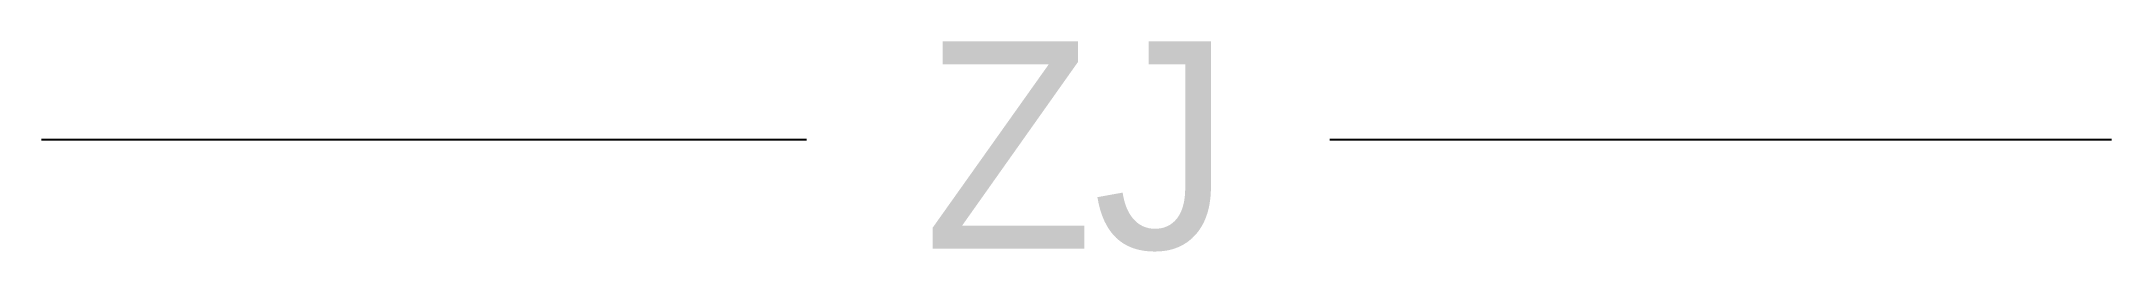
# Model space of a CAD drawing. Header units: metres. Extents: x -64732 to -61888, y -107687 to -107398.
import ezdxf

# ---------------------------------------------------------------- set-up
doc = ezdxf.new("R2010")
doc.units = ezdxf.units.M
doc.layers.add('G', color=3, linetype='Continuous')
doc.layers.add('R', color=3, linetype='Continuous')

msp = doc.modelspace()

# ---------------------------------------------------------------- linework, layer by layer
at = {"layer": 'G'}
for p, q in [((-64732.47, -107532.91), (-63681.14, -107532.91)), ((-62962.12, -107532.91), (-61887.91, -107532.91))]:
    msp.add_line(p, q, dxfattribs=at)

# ---------------------------------------------------------------- texts
at = {"layer": 'R'}
msp.add_text('ZJ', height=284.46, dxfattribs=at).set_placement((-63519.79, -107682.63))

doc.saveas('drawing.dxf')
